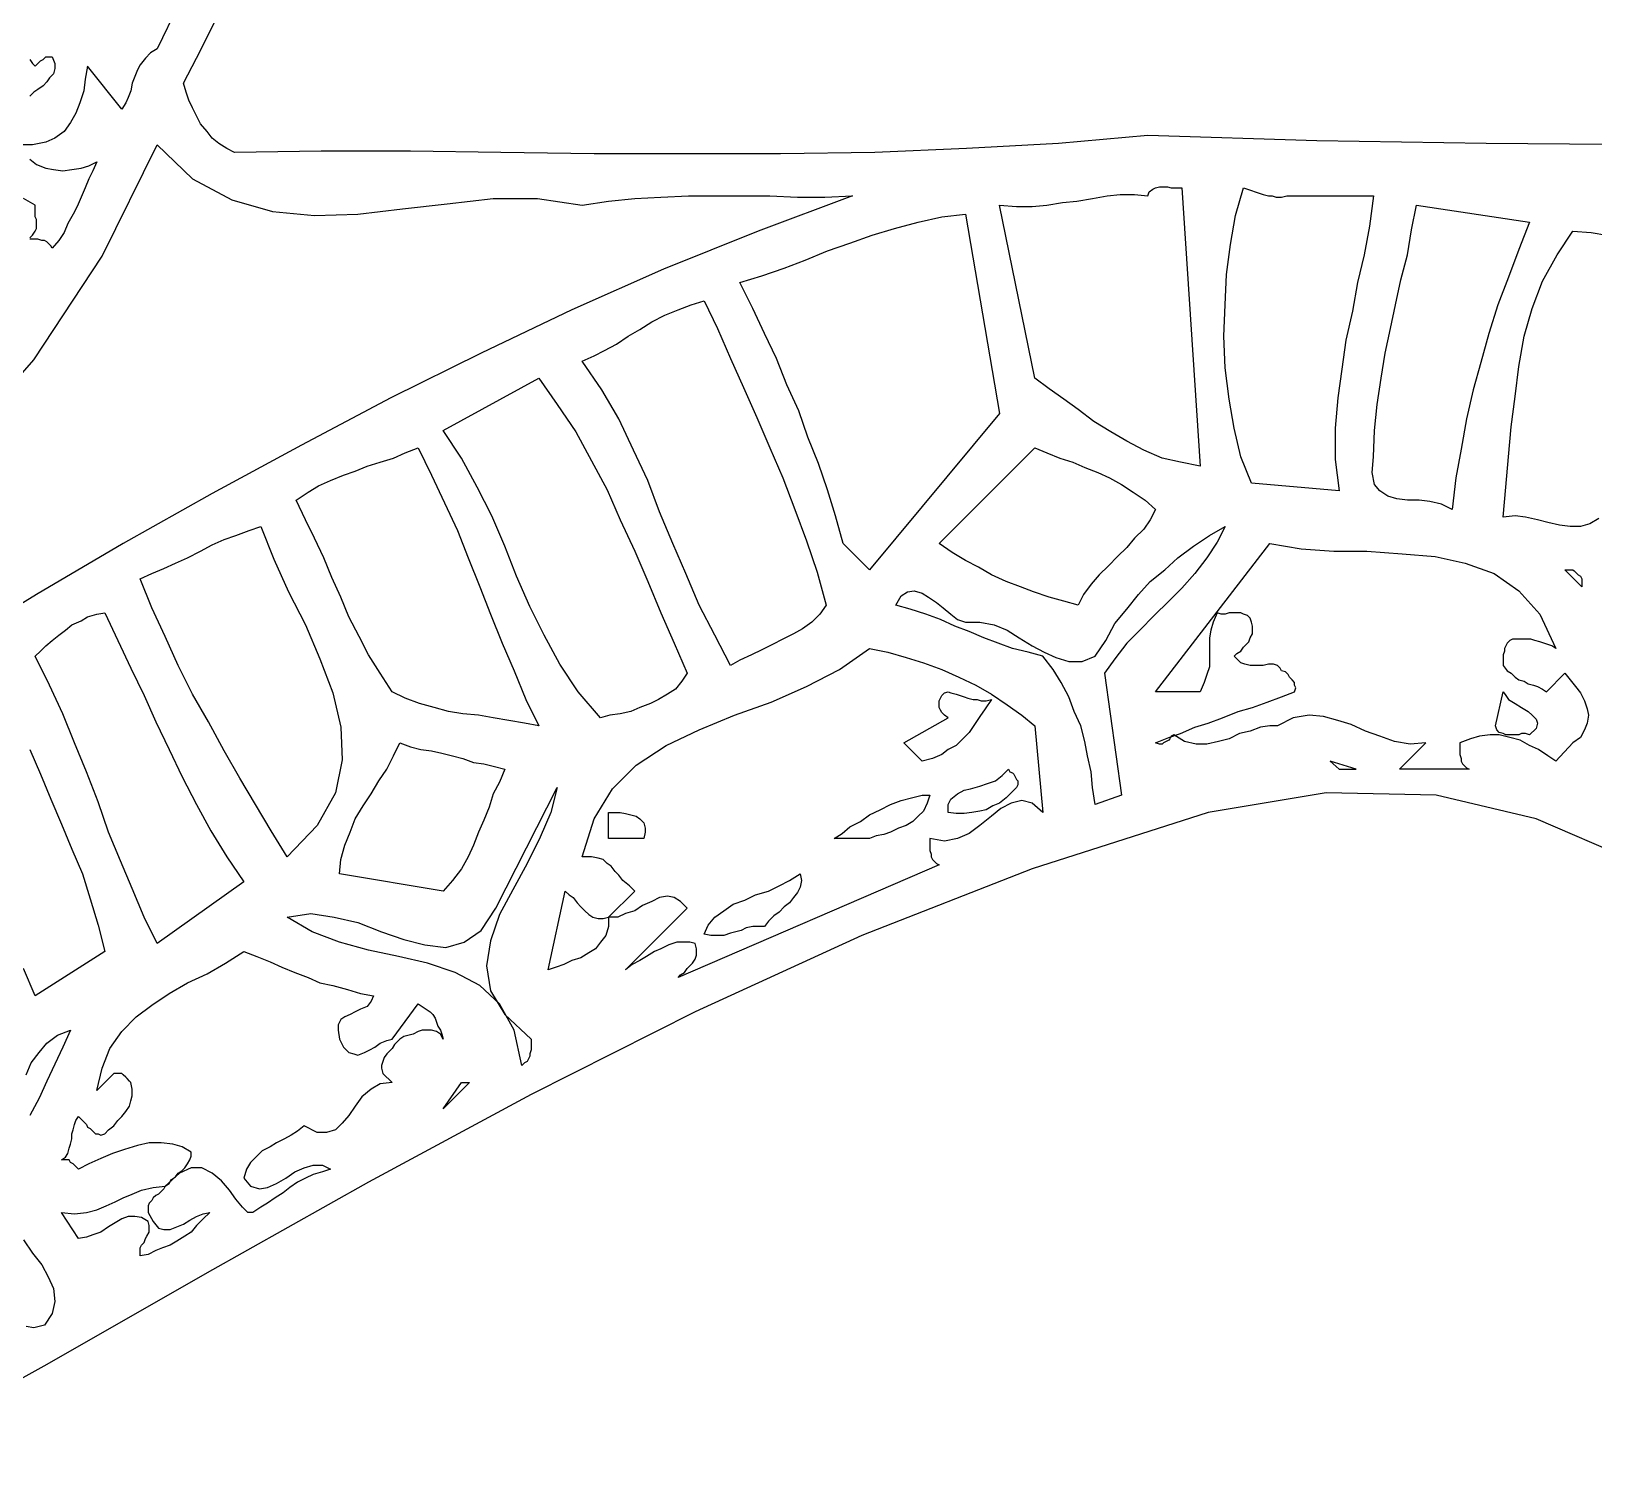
# Model space of a CAD drawing. Extents: x 0.02 to 7.46, y 0.02 to 6.95.
# Drawn here: x 2.599 to 3.79, y 0.405 to 1.49 of the extents above; entities that cross this region are included whole.
import ezdxf

# ---------------------------------------------------------------- set-up
doc = ezdxf.new("R2010")
doc.units = 0
doc.layers.add('1', color=7, linetype='Continuous')

msp = doc.modelspace()

# ---------------------------------------------------------------- linework, layer by layer
for points in [[(2.598, 1.468), (2.6, 1.465), (2.602, 1.463), (2.603, 1.464), (2.605, 1.466), (2.606, 1.467), (2.608, 1.468), (2.61, 1.47), (2.611, 1.47), (2.613, 1.47), (2.615, 1.47), (2.617, 1.465), (2.617, 1.461), (2.616, 1.457), (2.613, 1.454), (2.611, 1.451), (2.608, 1.448), (2.604, 1.445), (2.601, 1.443), (2.598, 1.44)], [(3.331, 0.98), (3.326, 0.973), (3.322, 0.967), (3.318, 0.961), (3.314, 0.955), (3.309, 0.95), (3.304, 0.945), (3.298, 0.942), (3.293, 0.938), (3.286, 0.935), (3.278, 0.933), (3.264, 0.947), (3.298, 0.966), (3.295, 0.968), (3.293, 0.97), (3.292, 0.972), (3.291, 0.974), (3.291, 0.976), (3.291, 0.979), (3.292, 0.981), (3.293, 0.983), (3.295, 0.985), (3.298, 0.986), (3.3, 0.985), (3.304, 0.984), (3.307, 0.983), (3.31, 0.982), (3.313, 0.981), (3.317, 0.98), (3.32, 0.98), (3.323, 0.979), (3.327, 0.979), (3.331, 0.98)], [(3.741, 0.953), (3.738, 0.954), (3.735, 0.954), (3.733, 0.953), (3.73, 0.953), (3.726, 0.953), (3.723, 0.953), (3.721, 0.954), (3.718, 0.955), (3.716, 0.957), (3.715, 0.96), (3.721, 0.986), (3.723, 0.983), (3.725, 0.98), (3.73, 0.977), (3.735, 0.974), (3.74, 0.971), (3.743, 0.968), (3.746, 0.965), (3.747, 0.962), (3.746, 0.958), (3.741, 0.953)], [(3.35, 0.913), (3.346, 0.909), (3.342, 0.905), (3.337, 0.901), (3.332, 0.899), (3.327, 0.896), (3.322, 0.895), (3.316, 0.894), (3.31, 0.893), (3.304, 0.893), (3.298, 0.894), (3.298, 0.9), (3.3, 0.904), (3.305, 0.908), (3.31, 0.911), (3.315, 0.912), (3.322, 0.914), (3.328, 0.916), (3.334, 0.918), (3.339, 0.922), (3.344, 0.927), (3.345, 0.925), (3.347, 0.924), (3.348, 0.923), (3.349, 0.921), (3.35, 0.919), (3.351, 0.918), (3.351, 0.915), (3.35, 0.913)], [(3.818, 0.858), (3.746, 0.889), (3.67, 0.907), (3.586, 0.909), (3.496, 0.894), (3.362, 0.851), (3.232, 0.8), (3.105, 0.742), (2.98, 0.679), (2.856, 0.612), (2.733, 0.543), (2.611, 0.473), (2.488, 0.405)], [(3.284, 0.907), (3.282, 0.901), (3.279, 0.895), (3.275, 0.891), (3.271, 0.887), (3.266, 0.884), (3.26, 0.882), (3.254, 0.879), (3.249, 0.877), (3.243, 0.876), (3.238, 0.874), (3.211, 0.874), (3.217, 0.878), (3.223, 0.883), (3.231, 0.887), (3.238, 0.892), (3.246, 0.896), (3.254, 0.9), (3.262, 0.903), (3.27, 0.905), (3.278, 0.907), (3.284, 0.907)], [(3.066, 0.874), (3.039, 0.874), (3.039, 0.894), (3.043, 0.894), (3.048, 0.894), (3.052, 0.893), (3.056, 0.892), (3.06, 0.891), (3.063, 0.889), (3.066, 0.886), (3.067, 0.882), (3.067, 0.879), (3.066, 0.874)], [(3.185, 0.847), (3.186, 0.842), (3.185, 0.837), (3.183, 0.833), (3.18, 0.829), (3.177, 0.825), (3.173, 0.822), (3.169, 0.818), (3.165, 0.815), (3.161, 0.811), (3.158, 0.807), (3.153, 0.807), (3.149, 0.807), (3.144, 0.806), (3.14, 0.804), (3.136, 0.803), (3.132, 0.802), (3.127, 0.8), (3.122, 0.8), (3.117, 0.8), (3.112, 0.801), (3.115, 0.808), (3.12, 0.814), (3.127, 0.819), (3.134, 0.824), (3.143, 0.827), (3.151, 0.831), (3.161, 0.834), (3.169, 0.838), (3.177, 0.842), (3.185, 0.847)]]:
    msp.add_lwpolyline(points)
at = {"layer": '1'}
for points in [[(2.711, 1.509), (2.695, 1.476), (2.69, 1.473), (2.686, 1.469), (2.682, 1.464), (2.68, 1.46), (2.678, 1.455), (2.676, 1.45), (2.675, 1.444), (2.673, 1.439), (2.671, 1.435), (2.668, 1.43), (2.642, 1.463), (2.64, 1.453), (2.639, 1.444), (2.636, 1.435), (2.633, 1.427), (2.629, 1.42), (2.624, 1.413), (2.617, 1.408), (2.61, 1.405), (2.6, 1.403), (2.589, 1.403)], [(3.835, 1.403), (3.708, 1.404), (3.579, 1.406), (3.45, 1.41), (3.382, 1.404), (3.312, 1.4), (3.242, 1.397), (3.17, 1.396), (3.099, 1.396), (3.028, 1.396), (2.957, 1.397), (2.888, 1.398), (2.82, 1.398), (2.754, 1.397), (2.748, 1.4), (2.742, 1.404), (2.737, 1.408), (2.733, 1.413), (2.728, 1.419), (2.725, 1.425), (2.722, 1.431), (2.719, 1.437), (2.717, 1.443), (2.715, 1.45), (2.725, 1.469), (2.735, 1.489), (2.745, 1.509)], [(2.538, 1.167), (2.601, 1.239), (2.653, 1.318), (2.695, 1.403), (2.722, 1.377), (2.752, 1.361), (2.783, 1.352), (2.815, 1.349), (2.848, 1.35), (2.882, 1.354), (2.916, 1.358), (2.951, 1.362), (2.985, 1.362), (3.019, 1.357)], [(2.598, 1.392), (2.603, 1.388), (2.61, 1.385), (2.616, 1.384), (2.623, 1.383), (2.63, 1.384), (2.637, 1.385), (2.643, 1.387), (2.649, 1.39), (2.646, 1.383), (2.643, 1.377), (2.64, 1.37), (2.637, 1.363), (2.634, 1.356), (2.631, 1.35), (2.627, 1.343), (2.624, 1.336), (2.62, 1.33), (2.615, 1.324), (2.614, 1.326), (2.612, 1.328), (2.611, 1.329), (2.609, 1.33), (2.607, 1.33), (2.604, 1.331), (2.601, 1.331), (2.598, 1.331)], [(3.45, 1.364), (3.451, 1.367), (3.454, 1.369), (3.456, 1.37), (3.459, 1.371), (3.461, 1.371), (3.465, 1.371), (3.468, 1.37), (3.471, 1.37), (3.473, 1.37), (3.476, 1.37), (3.49, 1.158), (3.475, 1.161), (3.461, 1.164), (3.447, 1.17), (3.434, 1.177), (3.422, 1.184), (3.409, 1.192), (3.397, 1.201), (3.386, 1.209), (3.375, 1.217), (3.364, 1.225), (3.337, 1.357), (3.35, 1.356), (3.362, 1.356), (3.373, 1.357), (3.385, 1.359), (3.396, 1.36), (3.408, 1.362), (3.419, 1.364), (3.429, 1.365), (3.44, 1.365), (3.45, 1.364)], [(3.556, 1.364), (3.56, 1.364), (3.566, 1.364), (3.572, 1.364), (3.579, 1.364), (3.586, 1.364), (3.593, 1.364), (3.6, 1.364), (3.608, 1.364), (3.615, 1.364), (3.622, 1.364), (3.619, 1.341), (3.615, 1.319), (3.61, 1.298), (3.606, 1.276), (3.601, 1.254), (3.598, 1.232), (3.595, 1.21), (3.593, 1.187), (3.593, 1.163), (3.596, 1.139), (3.529, 1.145), (3.521, 1.165), (3.516, 1.187), (3.512, 1.209), (3.509, 1.233), (3.508, 1.257), (3.509, 1.281), (3.51, 1.304), (3.513, 1.327), (3.517, 1.349), (3.523, 1.37), (3.526, 1.369), (3.529, 1.368), (3.532, 1.367), (3.535, 1.366), (3.538, 1.365), (3.542, 1.364), (3.545, 1.364), (3.548, 1.363), (3.552, 1.363), (3.556, 1.364)], [(3.019, 1.357), (3.039, 1.36), (3.059, 1.362), (3.079, 1.363), (3.1, 1.364), (3.12, 1.364), (3.141, 1.364), (3.162, 1.364), (3.183, 1.363), (3.204, 1.363), (3.225, 1.364), (3.153, 1.337), (3.081, 1.308), (3.011, 1.277), (2.942, 1.244), (2.873, 1.21), (2.805, 1.174), (2.737, 1.137), (2.669, 1.099), (2.603, 1.06), (2.536, 1.019)], [(2.598, 1.332), (2.6, 1.334), (2.602, 1.337), (2.603, 1.339), (2.603, 1.342), (2.603, 1.346), (2.602, 1.348), (2.602, 1.351), (2.602, 1.354), (2.602, 1.357), (2.593, 1.362)], [(3.337, 1.198), (3.238, 1.079), (3.218, 1.099), (3.212, 1.12), (3.206, 1.14), (3.199, 1.16), (3.191, 1.18), (3.184, 1.2), (3.175, 1.22), (3.167, 1.24), (3.158, 1.259), (3.149, 1.278), (3.139, 1.298), (3.156, 1.303), (3.173, 1.309), (3.189, 1.315), (3.206, 1.322), (3.223, 1.328), (3.24, 1.334), (3.257, 1.339), (3.275, 1.344), (3.293, 1.348), (3.311, 1.35), (3.337, 1.198)], [(3.741, 1.344), (3.733, 1.323), (3.725, 1.302), (3.717, 1.281), (3.71, 1.259), (3.704, 1.237), (3.698, 1.216), (3.693, 1.194), (3.689, 1.171), (3.685, 1.149), (3.682, 1.125), (3.674, 1.129), (3.665, 1.131), (3.657, 1.132), (3.648, 1.132), (3.64, 1.133), (3.633, 1.135), (3.627, 1.139), (3.623, 1.144), (3.621, 1.153), (3.622, 1.165), (3.623, 1.185), (3.625, 1.205), (3.628, 1.225), (3.631, 1.244), (3.635, 1.263), (3.639, 1.281), (3.643, 1.3), (3.648, 1.319), (3.651, 1.338), (3.655, 1.357), (3.741, 1.344)], [(3.794, 1.118), (3.787, 1.114), (3.78, 1.112), (3.772, 1.112), (3.764, 1.113), (3.755, 1.115), (3.747, 1.117), (3.738, 1.119), (3.73, 1.12), (3.721, 1.119), (3.723, 1.142), (3.725, 1.165), (3.727, 1.188), (3.73, 1.211), (3.733, 1.234), (3.737, 1.257), (3.743, 1.278), (3.751, 1.299), (3.762, 1.319), (3.774, 1.337), (3.788, 1.336), (3.8, 1.334)], [(3.205, 1.052), (3.2, 1.045), (3.194, 1.039), (3.187, 1.034), (3.18, 1.03), (3.172, 1.026), (3.164, 1.022), (3.156, 1.018), (3.148, 1.014), (3.139, 1.01), (3.132, 1.006), (3.12, 1.029), (3.108, 1.052), (3.098, 1.076), (3.088, 1.099), (3.078, 1.123), (3.069, 1.147), (3.058, 1.17), (3.047, 1.194), (3.034, 1.216), (3.019, 1.238), (3.028, 1.242), (3.036, 1.246), (3.045, 1.251), (3.054, 1.257), (3.063, 1.262), (3.072, 1.268), (3.082, 1.273), (3.092, 1.277), (3.102, 1.281), (3.112, 1.284), (3.122, 1.263), (3.132, 1.24), (3.142, 1.218), (3.152, 1.195), (3.162, 1.172), (3.172, 1.149), (3.181, 1.125), (3.19, 1.101), (3.198, 1.077), (3.205, 1.052)], [(3.099, 1), (3.095, 0.994), (3.09, 0.988), (3.084, 0.984), (3.077, 0.98), (3.071, 0.977), (3.063, 0.974), (3.056, 0.971), (3.048, 0.969), (3.04, 0.968), (3.033, 0.966), (3.016, 0.986), (3.002, 1.007), (2.99, 1.029), (2.979, 1.051), (2.969, 1.074), (2.96, 1.097), (2.95, 1.12), (2.939, 1.142), (2.927, 1.164), (2.913, 1.185), (2.986, 1.225), (3, 1.205), (3.014, 1.184), (3.026, 1.162), (3.038, 1.14), (3.048, 1.117), (3.059, 1.093), (3.069, 1.07), (3.079, 1.046), (3.089, 1.023), (3.099, 1)], [(2.894, 1.172), (2.904, 1.151), (2.914, 1.13), (2.924, 1.109), (2.932, 1.088), (2.941, 1.066), (2.949, 1.045), (2.958, 1.023), (2.967, 1.002), (2.976, 0.98), (2.986, 0.96), (2.975, 0.962), (2.963, 0.964), (2.951, 0.966), (2.94, 0.968), (2.928, 0.969), (2.917, 0.971), (2.906, 0.974), (2.895, 0.977), (2.884, 0.981), (2.874, 0.986), (2.865, 1), (2.856, 1.014), (2.849, 1.028), (2.841, 1.043), (2.835, 1.058), (2.828, 1.073), (2.822, 1.088), (2.815, 1.103), (2.808, 1.117), (2.801, 1.132), (2.81, 1.138), (2.818, 1.143), (2.827, 1.147), (2.837, 1.151), (2.846, 1.154), (2.855, 1.158), (2.865, 1.161), (2.875, 1.164), (2.884, 1.168), (2.894, 1.172)], [(3.456, 1.125), (3.452, 1.117), (3.447, 1.11), (3.44, 1.103), (3.434, 1.096), (3.427, 1.089), (3.42, 1.082), (3.413, 1.075), (3.407, 1.068), (3.401, 1.06), (3.397, 1.052), (3.386, 1.055), (3.375, 1.058), (3.363, 1.062), (3.353, 1.066), (3.342, 1.07), (3.331, 1.075), (3.321, 1.081), (3.311, 1.086), (3.301, 1.092), (3.291, 1.099), (3.364, 1.172), (3.373, 1.168), (3.383, 1.164), (3.393, 1.161), (3.402, 1.157), (3.412, 1.153), (3.421, 1.149), (3.43, 1.144), (3.439, 1.138), (3.448, 1.132), (3.456, 1.125)], [(2.774, 1.112), (2.784, 1.087), (2.795, 1.062), (2.808, 1.037), (2.819, 1.011), (2.829, 0.985), (2.835, 0.959), (2.836, 0.934), (2.831, 0.909), (2.817, 0.884), (2.794, 0.86), (2.782, 0.88), (2.77, 0.9), (2.758, 0.92), (2.746, 0.941), (2.734, 0.963), (2.722, 0.984), (2.711, 1.006), (2.701, 1.028), (2.691, 1.05), (2.682, 1.072), (2.691, 1.076), (2.7, 1.08), (2.709, 1.084), (2.718, 1.088), (2.728, 1.093), (2.737, 1.098), (2.746, 1.102), (2.755, 1.105), (2.765, 1.109), (2.774, 1.112)], [(3.509, 1.112), (3.503, 1.1), (3.495, 1.088), (3.486, 1.076), (3.476, 1.065), (3.466, 1.055), (3.455, 1.044), (3.444, 1.033), (3.434, 1.023), (3.425, 1.011), (3.417, 1), (3.43, 0.907), (3.41, 0.9), (3.408, 0.913), (3.407, 0.925), (3.404, 0.937), (3.402, 0.948), (3.399, 0.96), (3.394, 0.971), (3.39, 0.982), (3.384, 0.993), (3.378, 1.003), (3.37, 1.013), (3.359, 1.016), (3.347, 1.019), (3.336, 1.023), (3.325, 1.027), (3.314, 1.032), (3.303, 1.036), (3.292, 1.041), (3.281, 1.045), (3.269, 1.049), (3.258, 1.052), (3.262, 1.059), (3.267, 1.062), (3.272, 1.063), (3.278, 1.061), (3.283, 1.058), (3.289, 1.054), (3.294, 1.05), (3.3, 1.045), (3.305, 1.041), (3.311, 1.039), (3.322, 1.039), (3.333, 1.037), (3.343, 1.033), (3.352, 1.027), (3.362, 1.021), (3.371, 1.016), (3.38, 1.012), (3.39, 1.009), (3.4, 1.009), (3.41, 1.013), (3.418, 1.025), (3.425, 1.038), (3.434, 1.049), (3.443, 1.06), (3.452, 1.07), (3.463, 1.079), (3.473, 1.088), (3.485, 1.097), (3.497, 1.105), (3.509, 1.112)], [(3.761, 1.019), (3.758, 1.021), (3.755, 1.022), (3.752, 1.023), (3.749, 1.024), (3.745, 1.025), (3.742, 1.026), (3.739, 1.026), (3.735, 1.026), (3.732, 1.026), (3.728, 1.026), (3.726, 1.025), (3.724, 1.023), (3.723, 1.021), (3.722, 1.019), (3.722, 1.017), (3.721, 1.014), (3.721, 1.012), (3.721, 1.009), (3.721, 1.006), (3.724, 1.002), (3.727, 1), (3.73, 0.997), (3.733, 0.995), (3.737, 0.994), (3.74, 0.992), (3.744, 0.991), (3.747, 0.99), (3.751, 0.988), (3.754, 0.986), (3.768, 1), (3.772, 0.995), (3.776, 0.99), (3.78, 0.985), (3.783, 0.979), (3.785, 0.973), (3.786, 0.968), (3.785, 0.962), (3.783, 0.957), (3.78, 0.951), (3.774, 0.947), (3.761, 0.933), (3.755, 0.937), (3.748, 0.942), (3.741, 0.945), (3.734, 0.949), (3.726, 0.951), (3.718, 0.953), (3.711, 0.953), (3.703, 0.952), (3.696, 0.95), (3.688, 0.947), (3.688, 0.944), (3.688, 0.941), (3.688, 0.938), (3.689, 0.935), (3.689, 0.933), (3.69, 0.931), (3.691, 0.93), (3.693, 0.928), (3.695, 0.927), (3.642, 0.927), (3.662, 0.947), (3.65, 0.946), (3.638, 0.948), (3.627, 0.952), (3.616, 0.956), (3.605, 0.961), (3.595, 0.964), (3.584, 0.967), (3.573, 0.968), (3.561, 0.966), (3.549, 0.96), (3.543, 0.96), (3.536, 0.959), (3.528, 0.956), (3.52, 0.954), (3.512, 0.95), (3.504, 0.948), (3.495, 0.946), (3.487, 0.946), (3.478, 0.948), (3.47, 0.953), (3.468, 0.952), (3.467, 0.95), (3.466, 0.949), (3.464, 0.948), (3.462, 0.947), (3.461, 0.946), (3.459, 0.946), (3.456, 0.947), (3.466, 0.951), (3.475, 0.954), (3.486, 0.959), (3.496, 0.962), (3.507, 0.966), (3.519, 0.971), (3.53, 0.974), (3.541, 0.978), (3.552, 0.982), (3.562, 0.986), (3.563, 0.989), (3.562, 0.991), (3.562, 0.993), (3.56, 0.995), (3.558, 0.997), (3.557, 0.999), (3.555, 1.001), (3.552, 1.002), (3.551, 1.004), (3.549, 1.006), (3.546, 1.007), (3.542, 1.007), (3.538, 1.006), (3.535, 1.006), (3.531, 1.006), (3.528, 1.006), (3.524, 1.007), (3.521, 1.008), (3.519, 1.01), (3.516, 1.013), (3.518, 1.015), (3.521, 1.017), (3.523, 1.02), (3.525, 1.022), (3.527, 1.024), (3.528, 1.027), (3.53, 1.03), (3.53, 1.033), (3.53, 1.036), (3.529, 1.039), (3.528, 1.042), (3.526, 1.044), (3.523, 1.045), (3.521, 1.046), (3.518, 1.046), (3.514, 1.046), (3.512, 1.046), (3.509, 1.045), (3.506, 1.045), (3.503, 1.046), (3.5, 1.039), (3.498, 1.033), (3.497, 1.027), (3.497, 1.021), (3.497, 1.016), (3.497, 1.011), (3.497, 1.005), (3.495, 0.999), (3.493, 0.993), (3.49, 0.986), (3.456, 0.986), (3.543, 1.099), (3.567, 1.095), (3.592, 1.093), (3.617, 1.093), (3.644, 1.091), (3.669, 1.089), (3.692, 1.084), (3.714, 1.076), (3.733, 1.063), (3.749, 1.045), (3.761, 1.019)], [(3.781, 1.072), (3.781, 1.066), (3.768, 1.079), (3.77, 1.079), (3.772, 1.079), (3.774, 1.079), (3.775, 1.078), (3.777, 1.076), (3.778, 1.075), (3.78, 1.074), (3.781, 1.072)], [(2.655, 1.046), (2.665, 1.025), (2.675, 1.004), (2.685, 0.983), (2.694, 0.963), (2.704, 0.942), (2.714, 0.921), (2.725, 0.9), (2.736, 0.88), (2.748, 0.86), (2.761, 0.841), (2.695, 0.794), (2.685, 0.814), (2.676, 0.836), (2.667, 0.857), (2.658, 0.879), (2.65, 0.902), (2.641, 0.925), (2.632, 0.947), (2.623, 0.969), (2.613, 0.991), (2.602, 1.013), (2.606, 1.017), (2.61, 1.021), (2.615, 1.025), (2.62, 1.029), (2.625, 1.033), (2.63, 1.037), (2.637, 1.04), (2.642, 1.043), (2.649, 1.045), (2.655, 1.046)], [(3.364, 0.96), (3.37, 0.894), (3.362, 0.901), (3.354, 0.903), (3.346, 0.901), (3.338, 0.897), (3.331, 0.891), (3.322, 0.884), (3.314, 0.878), (3.305, 0.874), (3.295, 0.872), (3.284, 0.874), (3.284, 0.871), (3.284, 0.868), (3.284, 0.865), (3.285, 0.862), (3.285, 0.86), (3.286, 0.858), (3.287, 0.857), (3.289, 0.855), (3.291, 0.854), (3.092, 0.768), (3.094, 0.77), (3.097, 0.772), (3.099, 0.775), (3.101, 0.777), (3.103, 0.779), (3.105, 0.782), (3.106, 0.785), (3.106, 0.788), (3.106, 0.79), (3.105, 0.794), (3.101, 0.795), (3.096, 0.795), (3.091, 0.795), (3.085, 0.793), (3.079, 0.79), (3.074, 0.788), (3.068, 0.784), (3.063, 0.781), (3.057, 0.778), (3.052, 0.774), (3.099, 0.821), (3.094, 0.826), (3.089, 0.829), (3.084, 0.83), (3.078, 0.829), (3.072, 0.826), (3.065, 0.823), (3.059, 0.819), (3.052, 0.817), (3.046, 0.814), (3.039, 0.814), (3.039, 0.807), (3.037, 0.8), (3.033, 0.795), (3.029, 0.79), (3.024, 0.787), (3.018, 0.783), (3.011, 0.781), (3.005, 0.778), (2.999, 0.776), (2.993, 0.774), (3.006, 0.834), (3.009, 0.831), (3.012, 0.829), (3.015, 0.825), (3.018, 0.822), (3.021, 0.819), (3.024, 0.816), (3.027, 0.814), (3.031, 0.813), (3.035, 0.813), (3.039, 0.814), (3.059, 0.834), (3.055, 0.838), (3.05, 0.842), (3.047, 0.846), (3.044, 0.849), (3.041, 0.853), (3.038, 0.855), (3.035, 0.858), (3.031, 0.859), (3.026, 0.86), (3.019, 0.86), (3.028, 0.889), (3.042, 0.912), (3.06, 0.93), (3.083, 0.945), (3.108, 0.957), (3.135, 0.968), (3.163, 0.978), (3.19, 0.99), (3.215, 1.003), (3.238, 1.019), (3.252, 1.016), (3.266, 1.012), (3.279, 1.008), (3.293, 1.003), (3.306, 0.997), (3.319, 0.991), (3.331, 0.984), (3.343, 0.976), (3.354, 0.968), (3.364, 0.96)], [(2.598, 0.942), (2.606, 0.923), (2.614, 0.904), (2.622, 0.885), (2.63, 0.866), (2.638, 0.847), (2.644, 0.828), (2.65, 0.808), (2.655, 0.788)], [(2.96, 0.927), (2.956, 0.917), (2.951, 0.908), (2.948, 0.898), (2.944, 0.888), (2.94, 0.879), (2.936, 0.869), (2.932, 0.86), (2.927, 0.851), (2.92, 0.842), (2.913, 0.834), (2.834, 0.847), (2.835, 0.858), (2.838, 0.869), (2.842, 0.879), (2.846, 0.889), (2.852, 0.899), (2.858, 0.908), (2.864, 0.918), (2.87, 0.927), (2.875, 0.937), (2.88, 0.947), (2.888, 0.944), (2.896, 0.942), (2.904, 0.941), (2.912, 0.939), (2.92, 0.937), (2.928, 0.935), (2.936, 0.932), (2.944, 0.931), (2.952, 0.929), (2.96, 0.927)], [(3.609, 0.927), (3.589, 0.933), (3.596, 0.927), (3.609, 0.927)], [(2.98, 0.721), (2.98, 0.718), (2.98, 0.716), (2.98, 0.713), (2.979, 0.71), (2.979, 0.708), (2.978, 0.706), (2.977, 0.704), (2.975, 0.703), (2.973, 0.701), (2.967, 0.728), (2.956, 0.748), (2.941, 0.762), (2.922, 0.772), (2.901, 0.779), (2.879, 0.784), (2.856, 0.789), (2.834, 0.795), (2.813, 0.803), (2.794, 0.814), (2.812, 0.817), (2.83, 0.814), (2.848, 0.81), (2.866, 0.803), (2.883, 0.797), (2.899, 0.793), (2.915, 0.791), (2.929, 0.795), (2.942, 0.804), (2.953, 0.821), (3, 0.913), (2.995, 0.894), (2.987, 0.875), (2.977, 0.855), (2.966, 0.835), (2.956, 0.816), (2.949, 0.796), (2.946, 0.777), (2.949, 0.758), (2.96, 0.74), (2.98, 0.721)], [(2.655, 0.788), (2.602, 0.754), (2.593, 0.775)], [(2.86, 0.754), (2.858, 0.75), (2.855, 0.746), (2.85, 0.744), (2.846, 0.742), (2.842, 0.74), (2.838, 0.738), (2.835, 0.736), (2.833, 0.732), (2.833, 0.728), (2.834, 0.721), (2.837, 0.715), (2.841, 0.711), (2.845, 0.71), (2.848, 0.709), (2.853, 0.711), (2.857, 0.713), (2.861, 0.715), (2.865, 0.718), (2.87, 0.72), (2.874, 0.721), (2.894, 0.748), (2.897, 0.746), (2.9, 0.744), (2.903, 0.742), (2.905, 0.74), (2.907, 0.737), (2.908, 0.734), (2.909, 0.731), (2.911, 0.728), (2.912, 0.725), (2.913, 0.721), (2.911, 0.725), (2.908, 0.727), (2.904, 0.728), (2.901, 0.728), (2.897, 0.728), (2.894, 0.727), (2.89, 0.725), (2.887, 0.724), (2.883, 0.723), (2.88, 0.721), (2.878, 0.719), (2.876, 0.717), (2.874, 0.714), (2.872, 0.712), (2.87, 0.71), (2.868, 0.707), (2.867, 0.704), (2.866, 0.701), (2.866, 0.699), (2.867, 0.695), (2.874, 0.688), (2.865, 0.687), (2.858, 0.683), (2.851, 0.677), (2.846, 0.67), (2.841, 0.663), (2.836, 0.657), (2.831, 0.652), (2.824, 0.65), (2.817, 0.65), (2.807, 0.655), (2.802, 0.651), (2.797, 0.648), (2.792, 0.645), (2.786, 0.642), (2.781, 0.639), (2.775, 0.636), (2.771, 0.632), (2.766, 0.627), (2.763, 0.622), (2.761, 0.615), (2.766, 0.609), (2.773, 0.607), (2.779, 0.608), (2.786, 0.611), (2.793, 0.615), (2.8, 0.62), (2.807, 0.623), (2.814, 0.625), (2.821, 0.625), (2.827, 0.622), (2.821, 0.62), (2.814, 0.618), (2.808, 0.615), (2.802, 0.612), (2.796, 0.608), (2.791, 0.604), (2.785, 0.6), (2.779, 0.596), (2.774, 0.593), (2.768, 0.589), (2.764, 0.589), (2.76, 0.593), (2.755, 0.599), (2.75, 0.606), (2.744, 0.613), (2.737, 0.619), (2.729, 0.623), (2.721, 0.623), (2.712, 0.619), (2.701, 0.609), (2.7, 0.607), (2.698, 0.605), (2.696, 0.603), (2.694, 0.602), (2.692, 0.6), (2.691, 0.598), (2.689, 0.596), (2.688, 0.594), (2.688, 0.592), (2.688, 0.589), (2.692, 0.582), (2.696, 0.577), (2.7, 0.576), (2.705, 0.576), (2.71, 0.578), (2.715, 0.58), (2.72, 0.583), (2.725, 0.586), (2.73, 0.588), (2.735, 0.589), (2.73, 0.584), (2.725, 0.579), (2.721, 0.574), (2.716, 0.571), (2.71, 0.567), (2.705, 0.564), (2.699, 0.562), (2.694, 0.56), (2.688, 0.557), (2.682, 0.556), (2.682, 0.559), (2.682, 0.562), (2.683, 0.564), (2.685, 0.566), (2.686, 0.569), (2.687, 0.571), (2.689, 0.574), (2.689, 0.576), (2.689, 0.579), (2.688, 0.582), (2.683, 0.585), (2.678, 0.586), (2.673, 0.586), (2.668, 0.584), (2.663, 0.581), (2.658, 0.578), (2.652, 0.574), (2.646, 0.572), (2.641, 0.57), (2.635, 0.569), (2.622, 0.589), (2.632, 0.588), (2.641, 0.589), (2.649, 0.591), (2.656, 0.594), (2.663, 0.597), (2.669, 0.6), (2.676, 0.603), (2.683, 0.606), (2.692, 0.608), (2.701, 0.609), (2.704, 0.611), (2.706, 0.614), (2.709, 0.616), (2.711, 0.619), (2.714, 0.621), (2.716, 0.623), (2.718, 0.626), (2.72, 0.629), (2.721, 0.632), (2.721, 0.635), (2.714, 0.639), (2.707, 0.641), (2.698, 0.642), (2.689, 0.642), (2.68, 0.64), (2.67, 0.637), (2.661, 0.634), (2.652, 0.63), (2.643, 0.626), (2.635, 0.622), (2.634, 0.623), (2.632, 0.625), (2.631, 0.626), (2.629, 0.627), (2.628, 0.629), (2.626, 0.629), (2.624, 0.629), (2.622, 0.629), (2.625, 0.631), (2.627, 0.634), (2.628, 0.638), (2.629, 0.641), (2.63, 0.645), (2.63, 0.649), (2.631, 0.652), (2.632, 0.656), (2.633, 0.659), (2.635, 0.662), (2.637, 0.66), (2.639, 0.658), (2.641, 0.656), (2.642, 0.654), (2.644, 0.653), (2.646, 0.651), (2.648, 0.649), (2.65, 0.649), (2.652, 0.648), (2.655, 0.649), (2.658, 0.652), (2.662, 0.655), (2.665, 0.659), (2.668, 0.662), (2.671, 0.666), (2.674, 0.67), (2.675, 0.674), (2.676, 0.678), (2.676, 0.683), (2.675, 0.688), (2.674, 0.689), (2.672, 0.691), (2.671, 0.692), (2.669, 0.694), (2.668, 0.695), (2.666, 0.695), (2.664, 0.695), (2.662, 0.695), (2.649, 0.682), (2.653, 0.699), (2.659, 0.714), (2.668, 0.727), (2.679, 0.738), (2.691, 0.747), (2.704, 0.756), (2.718, 0.764), (2.733, 0.771), (2.747, 0.779), (2.761, 0.788), (2.771, 0.784), (2.781, 0.78), (2.79, 0.776), (2.8, 0.772), (2.81, 0.768), (2.819, 0.764), (2.829, 0.762), (2.84, 0.759), (2.85, 0.756), (2.86, 0.754)], [(2.595, 0.694), (2.599, 0.703), (2.605, 0.711), (2.611, 0.718), (2.619, 0.724), (2.629, 0.728)], [(2.629, 0.728), (2.623, 0.715), (2.617, 0.702), (2.611, 0.689), (2.605, 0.676), (2.598, 0.663)], [(2.913, 0.668), (2.927, 0.688), (2.933, 0.688), (2.913, 0.668)], [(2.593, 0.568), (2.6, 0.558), (2.607, 0.549), (2.612, 0.54), (2.616, 0.531), (2.617, 0.521), (2.615, 0.512), (2.609, 0.503), (2.601, 0.501), (2.595, 0.502)]]:
    msp.add_lwpolyline(points, dxfattribs=at)

doc.saveas('drawing.dxf')
